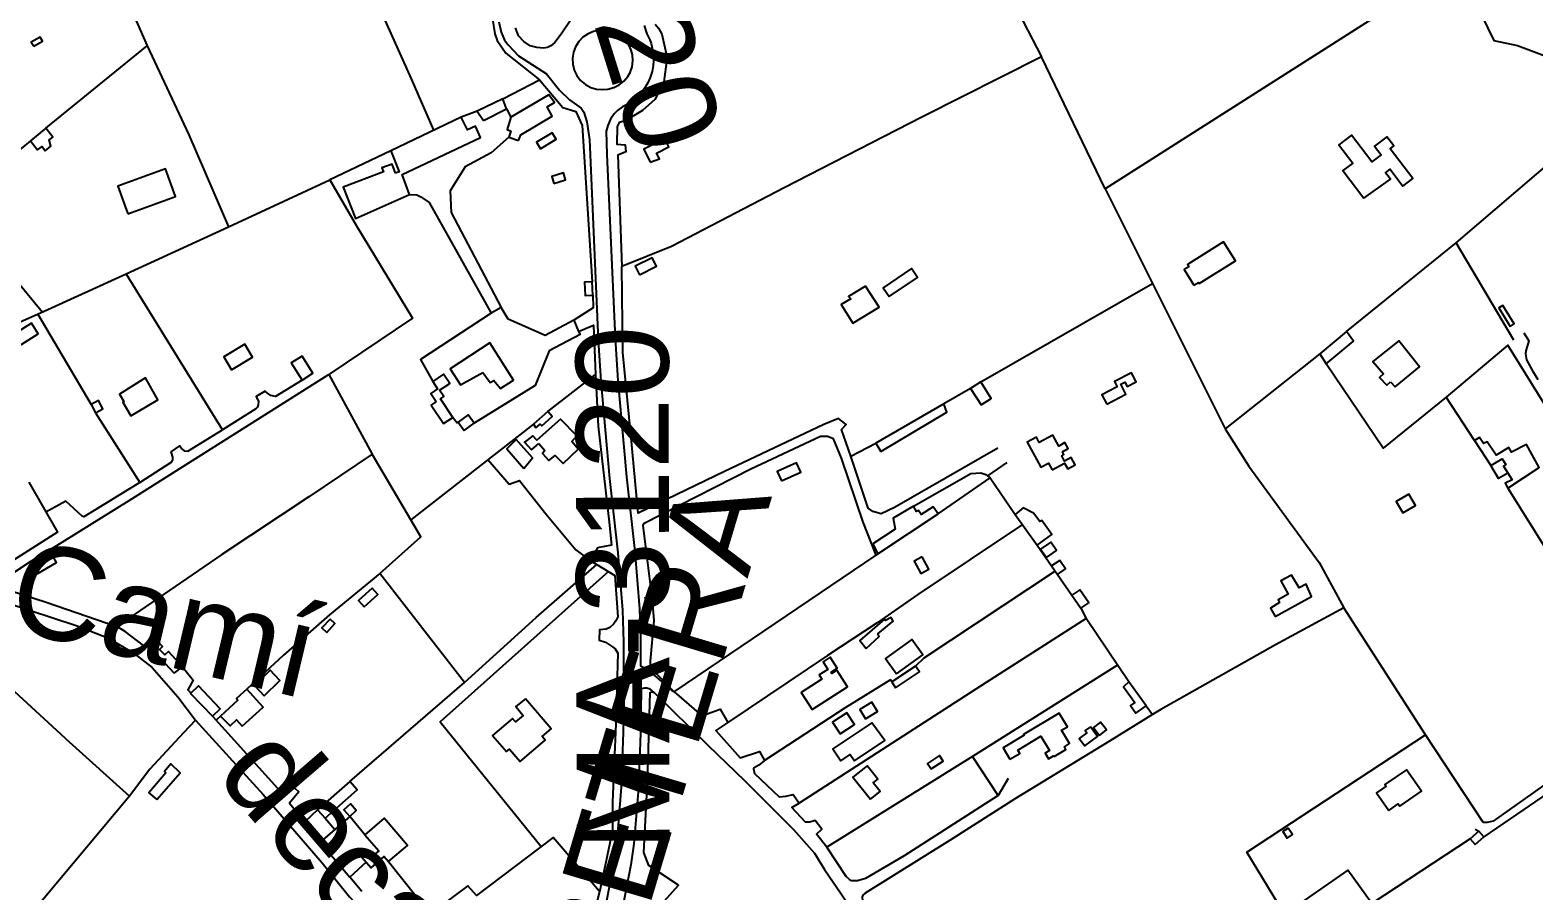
# Model space of a CAD drawing. Header units: millimetres. Extents: x 487814 to 495125, y 4392873 to 4398925.
# Drawn here: x 492169 to 492807, y 4395017 to 4395383 of the extents above; entities that cross this region are included whole.
import ezdxf

# ---------------------------------------------------------------- set-up
doc = ezdxf.new("R2010")
doc.units = ezdxf.units.MM
doc.layers.add('Cartografia_Base', color=8, linetype='Continuous')
doc.layers.add('Texto_Cartografia_Territorial', color=7, linetype='Continuous')
doc.styles.get("Standard").update_dxf_attribs({"font": 'arial.ttf'})

msp = doc.modelspace()

# ---------------------------------------------------------------- linework, layer by layer
at = {"layer": 'Cartografia_Base'}
for p, q in [((492175.95, 4395341.22, 111.37), (492218.97, 4395376.2, 110.98)), ((492625.48, 4395315.52, 109.33), (492598.48, 4395371.57, 109.94)), ((492369.84, 4395353.76, 111.72), (492385.38, 4395361.76, 111.72)), ((492358.95, 4395348.52, 111.72), (492352.18, 4395345.99, 111.72)), ((492371.45, 4395349.52, 111.32), (492373.26, 4395345.96, 111.27)), ((492322.4, 4395331.7, 111.27), (492296.42, 4395319.33, 111.15)), ((492727.93, 4395254.92, 109.55), (492774.45, 4395292.65, 109.15)), ((492798.88, 4395251.32, 108.54), (492774.45, 4395292.65, 109.15)), ((492250.95, 4395213.28, 109.79), (492210.1, 4395279.5, 110.35)), ((492572.66, 4395233.58, 109.75), (492645.6, 4395275.27, 108.95)), ((492645.6, 4395275.27, 108.95), (492676.35, 4395213.67, 108.74)), ((492172.52, 4395262.35, 110.91), (492195.18, 4395223.91, 110.72)), ((492716.5, 4395245.53, 108.74), (492676.35, 4395213.67, 108.74)), ((492296.1, 4395236.7, 107.94), (492314.46, 4395202.9, 107.94)), ((492388.96, 4395220.99, 110.4), (492409.19, 4395236.69, 110.97)), ((492568.31, 4395230.78, 109.75), (492557.05, 4395224.32, 109.75)), ((492782.15, 4395208.65, 108.95), (492770.16, 4395227.04, 108.95)), ((492382.83, 4395215.64, 109.64), (492330.9, 4395174.94, 108.32)), ((492583.69, 4395199.36, 108.54), (492575.5, 4395193.72, 108.95)), ((492554.55, 4395177.55, 108.54), (492576.73, 4395192.81, 108.54)), ((492575.5, 4395193.72, 108.95), (492576.73, 4395192.81, 108.54)), ((492576.73, 4395192.81, 108.54), (492587.33, 4395177.33, 108.54)), ((492796.32, 4395188.51, 108.14), (492838.64, 4395120.67, 106.92)), ((492529, 4395160.51, 111.06), (492528.26, 4395159.94, 108.81)), ((492596.58, 4395164.3, 108.54), (492602.75, 4395155.41, 108.54)), ((492605.25, 4395151.8, 108.54), (492611.34, 4395142.98, 108.54)), ((492615.2, 4395137.46, 107.33), (492617.35, 4395133.15, 107.13)), ((492761.34, 4395083.79, 106.18), (492726.79, 4395137.7, 106.79)), ((492635.49, 4395106.2, 106.92), (492617.35, 4395133.15, 107.13)), ((492630.75, 4395113.24, 106.7), (492569.2, 4395074.55, 107.5)), ((492239.52, 4395089.91, 109.54), (492243.71, 4395085.3, 109.51)), ((492250.05, 4395091.71, 108.13), (492248.18, 4395089.95, 108.13)), ((492642.82, 4395096, 107.33), (492645.56, 4395092.35, 106.28)), ((492824.48, 4395066.67, 105.91), (492786.16, 4395040.41, 105.91)), ((492291.27, 4395051.9, 108.32), (492285.8, 4395046.86, 108.89)), ((492294.43, 4395048.3, 109.23), (492298.57, 4395043.53, 109.08)), ((492298.57, 4395043.53, 109.08), (492292.39, 4395038.13, 108.7)), ((492782.52, 4395043.74, 106.59), (492783.97, 4395042.86, 106.59)), ((492292.39, 4395038.13, 108.7), (492304.98, 4395023.34, 108.6)), ((492311.95, 4395029.61, 108.32), (492304.98, 4395023.34, 108.6)), ((492321.43, 4395029.9, 106.39), (492338.98, 4395007.71, 106.47))]:
    msp.add_line(p, q, dxfattribs=at)
for points in [[(492766.68, 4395479.86, 109.75), (492751.08, 4395470.86, 109.75), (492750.44, 4395469.92, 109.75), (492749.95, 4395467.45, 109.75), (492750.49, 4395464.23, 109.75), (492763.43, 4395436.45, 109.35), (492777.45, 4395405.38, 108.95), (492790.39, 4395378.46, 108.95), (492800.42, 4395376.43, 108.74), (492820.41, 4395368.82, 108.34), (492847.44, 4395356.03, 108.14), (492833.76, 4395343.41, 109.35)], [(492340.64, 4395340.45, 111.34), (492331.1, 4395362.21, 111.72), (492300.94, 4395429.6, 111.87)], [(492198.05, 4395422.84, 111.87), (492207.68, 4395402.15, 110.92), (492218.97, 4395376.2, 110.98)], [(492605.91, 4395413.84, 110.35), (492581.46, 4395405.35, 110.35), (492582.89, 4395401.71, 110.55), (492598.48, 4395371.57, 109.94)], [(492774.62, 4395403.49, 109.65), (492773.71, 4395402.89, 109.55), (492770.24, 4395407.75, 109.35), (492625.48, 4395315.52, 109.96), (492645.6, 4395275.27, 108.95)], [(492169.44, 4395335.9, 111.33), (492165.41, 4395332.47, 111.31), (492148.31, 4395364.2, 112.1), (492136.55, 4395387.47, 111.74)], [(492365.56, 4395387.54, 111.72), (492366.53, 4395381.26, 111.53), (492367.53, 4395378.43, 111.53), (492371.19, 4395373.09, 111.53), (492385.38, 4395361.76, 111.72)], [(492368.17, 4395386.36, 111.34), (492369.19, 4395381.97, 111.49), (492370.66, 4395378.65, 111.54), (492372.11, 4395376.61, 111.41), (492376.53, 4395371.92, 111.39), (492388.43, 4395364.29, 111.24), (492393.86, 4395357.47, 111.31), (492398.21, 4395353.25, 111.2), (492403.11, 4395349.83, 111.2), (492404.3, 4395348.14, 111.18), (492405.55, 4395343.99, 111.11), (492406.64, 4395336.45, 111.11), (492410.39, 4395251.22, 109.98), (492411.43, 4395233.85, 109.6), (492415.16, 4395192.59, 108.84), (492418.7, 4395161.03, 107.71), (492420.67, 4395136.71, 107.15), (492421.11, 4395123.11, 106.96), (492421.11, 4395109.25, 106.77), (492421.34, 4395102.31, 106.77), (492421, 4395084.73, 106.2), (492420.16, 4395061.45, 105.83), (492418.32, 4395038.28, 105.83), (492417.09, 4395029.82, 105.83), (492413.35, 4395010.42, 105.83)], [(492398.49, 4395386.78, 111.69), (492394.7, 4395381.23, 111.72), (492391.95, 4395377.71, 111.62), (492390.3, 4395376.23, 111.52), (492388.82, 4395375.58, 110.66), (492387.09, 4395375.24, 111.54), (492384.29, 4395375.54, 110.66), (492381.52, 4395376.18, 111.57), (492378.73, 4395378.14, 110.66), (492376.55, 4395380.46, 111.51), (492375.28, 4395383.87, 110.66)], [(492429.9, 4395384.92, 111.49), (492430.97, 4395381.39, 111.67), (492432.25, 4395378.74, 111.64), (492432.8, 4395377.23, 111.62), (492433.58, 4395373.96, 111.59), (492433.84, 4395371.37, 111.56), (492433.84, 4395369.65, 111.54), (492433.7, 4395367.86, 111.52), (492433.25, 4395365.37, 111.49), (492432.47, 4395362.81, 111.47), (492431.45, 4395360.5, 111.44), (492430.18, 4395358.33, 111.41), (492428.68, 4395356.34, 111.38), (492426.94, 4395354.51, 111.36), (492424.94, 4395352.84, 111.33), (492422.86, 4395351.48, 111.3), (492420.66, 4395350.35, 111.27), (492418.54, 4395348.8, 111.24), (492417.11, 4395347.34, 111.21), (492415.54, 4395345.11, 111.18), (492414.37, 4395342.48, 111.14), (492413.78, 4395339.96, 111.11), (492414.08, 4395330.04, 110.73), (492417.61, 4395251.98, 109.98), (492418.68, 4395234.12, 109.6), (492422.38, 4395193.28, 108.84), (492425.93, 4395161.62, 107.71), (492427.91, 4395137.25, 107.15), (492428.32, 4395124.58, 106.96), (492428.35, 4395113.05, 106.9), (492431.09, 4395111.59, 106.9), (492441.47, 4395102.65, 106.9), (492442.43, 4395102.19, 106.9)], [(492434.56, 4395385.36, 111.46), (492435.9, 4395383.75, 111.46), (492437.34, 4395381.14, 111.27), (492439.17, 4395372.92, 111.08), (492439.32, 4395369.39, 111.08), (492438.18, 4395361, 111.08), (492434.32, 4395353.42, 111.27), (492429.13, 4395348.84, 111.27), (492421.8, 4395344.35, 111.27), (492419.26, 4395343.69, 111.27), (492418.38, 4395341.92, 111.27), (492418.21, 4395334.44, 110.89), (492421.86, 4395334.25, 110.89), (492422.11, 4395331.27, 110.89), (492418.68, 4395329.84, 110.89), (492420.39, 4395282.49, 110.52)], [(492170.83, 4395376.02, 112.7), (492174.53, 4395378.25, 112.7), (492173.51, 4395379.95, 112.7), (492169.81, 4395377.72, 112.7), (492170.83, 4395376.02, 112.7)], [(492410.26, 4395382.7, 111.55), (492408.39, 4395382.29, 111.54), (492406.08, 4395381.34, 111.53), (492403.9, 4395379.86, 111.52), (492402.17, 4395378.09, 111.51), (492400.74, 4395375.85, 111.49), (492399.85, 4395373.51, 111.48), (492399.43, 4395370.95, 111.47), (492399.55, 4395368.41, 111.46), (492400.2, 4395365.86, 111.45), (492401.32, 4395363.57, 111.43), (492402.89, 4395361.54, 111.42), (492404.93, 4395359.81, 111.41), (492407.22, 4395358.59, 111.48), (492409.7, 4395357.87, 111.49), (492412.31, 4395357.64, 111.5), (492414.44, 4395357.85, 111.5), (492416.94, 4395358.55, 111.51), (492419.2, 4395359.7, 111.51), (492421.25, 4395361.3, 111.52), (492422.9, 4395363.22, 111.53), (492423.92, 4395364.93, 111.53), (492424.74, 4395367.35, 111.53), (492425.06, 4395369.95, 111.54), (492424.86, 4395372.45, 111.54), (492424.36, 4395374.35, 111.54), (492423.32, 4395376.61, 111.54), (492421.7, 4395378.78, 111.55), (492419.85, 4395380.42, 111.55), (492417.69, 4395381.69, 111.55), (492415.18, 4395382.53, 111.56), (492413.46, 4395382.79, 111.56), (492410.26, 4395382.7, 111.55)], [(492218.97, 4395376.2, 110.98), (492236.65, 4395338.45, 109.92), (492253.52, 4395299.4, 109.32)], [(492598.48, 4395371.57, 109.94), (492547.74, 4395345.99, 109), (492489.2, 4395315.88, 109.57), (492441.46, 4395291.09, 109.95), (492420.39, 4395282.49, 110.52)], [(492385.38, 4395361.76, 111.72), (492395.31, 4395350.01, 111.34), (492400.92, 4395348.29, 111.34), (492403.59, 4395342.41, 111.34), (492407.73, 4395276.08, 112.48)], [(492361.74, 4395344.53, 113.35), (492371.45, 4395349.52, 113.35), (492369.84, 4395353.76, 113.35), (492358.95, 4395348.52, 113.35), (492361.74, 4395344.53, 113.35)], [(492376.55, 4395335.99, 111.11), (492377.48, 4395338.4, 111.14), (492390.78, 4395346.42, 111.18), (492388.67, 4395350.34, 111.24), (492391.76, 4395352.15, 111.25), (492389.42, 4395355.36, 111.31), (492373.26, 4395345.96, 111.27), (492371.71, 4395340.67, 111.21), (492373.33, 4395340.05, 111.19), (492372.4, 4395337.41, 111.16), (492376.55, 4395335.99, 111.11)], [(492324.33, 4395322.23, 110.64), (492322.9, 4395326, 110.68), (492318.55, 4395324.4, 110.6), (492319.18, 4395322.79, 110.58), (492302.12, 4395316.18, 110.21), (492307.32, 4395302.97, 110.1), (492330.31, 4395313.08, 110.56), (492327.2, 4395321.58, 110.66), (492360.45, 4395337.25, 111.22), (492358.22, 4395342.15, 111.3), (492354.93, 4395340.64, 111.3), (492352.18, 4395345.99, 111.38), (492322.4, 4395331.7, 110.77), (492325.92, 4395322.72, 110.66), (492324.33, 4395322.23, 110.64)], [(492107.11, 4395344.21, 111.93), (492138.09, 4395307.46, 111.25), (492174.49, 4395263.23, 110.08)], [(492175.71, 4395331.63, 114.11), (492178.06, 4395333.59, 114.11), (492177.31, 4395336.33, 114.11), (492178.93, 4395337.46, 114.11), (492175.95, 4395341.22, 114.11), (492169.44, 4395335.9, 114.11), (492172.43, 4395332.08, 114.11), (492174.4, 4395333.49, 114.11), (492175.71, 4395331.63, 114.11)], [(492385.92, 4395332.53, 113.35), (492392.51, 4395336.56, 113.35), (492390.82, 4395339.32, 113.35), (492384.23, 4395335.29, 113.35), (492385.92, 4395332.53, 113.35)], [(492774.45, 4395292.65, 109.15), (492833.76, 4395343.41, 109.35), (492842.66, 4395331.69, 109.15), (492845.27, 4395326.74, 108.59)], [(492372.4, 4395337.41, 111.16), (492364.89, 4395330.86, 111.11), (492353.94, 4395324.89, 111.04), (492347.47, 4395314.69, 110.79), (492347.97, 4395305.48, 110.64), (492369.22, 4395265.12, 110.25)], [(492432.45, 4395326.78, 110.11), (492436.3, 4395328.27, 110.01), (492435.09, 4395330.7, 110.11), (492440.32, 4395333.3, 109.98), (492438.58, 4395336.8, 110), (492429.67, 4395332.38, 110.34), (492432.45, 4395326.78, 110.11)], [(492735.26, 4395311.6, 108.08), (492746.54, 4395319.63, 108.17), (492744.44, 4395322.38, 108.2), (492746.34, 4395323.83, 108.22), (492751.78, 4395316.7, 108.13), (492756.08, 4395319.98, 108.16), (492746.36, 4395332.57, 108.32), (492747.99, 4395333.81, 108.33), (492745.05, 4395337.66, 108.38), (492739.78, 4395333.64, 108.34), (492742.56, 4395329.99, 108.29), (492738.66, 4395327.02, 108.26), (492730.06, 4395338.3, 108.41), (492724.6, 4395334.14, 108.36), (492730.5, 4395326.41, 108.26), (492726.37, 4395323.26, 108.23), (492735.26, 4395311.6, 108.08)], [(492210.75, 4395304.93, 109.05), (492230.93, 4395312.2, 108.43), (492226.68, 4395323.99, 108.58), (492206.5, 4395316.72, 109.32), (492210.75, 4395304.93, 109.05)], [(492391.59, 4395317.85, 112.98), (492396.49, 4395319.28, 112.98), (492395.62, 4395322.25, 112.98), (492390.72, 4395320.82, 112.98), (492391.59, 4395317.85, 112.98)], [(492296.42, 4395319.33, 111.15), (492307.8, 4395299.82, 110.2), (492331.56, 4395260.66, 110.29), (492295.65, 4395236.4, 108.57), (492211.17, 4395183.06, 108.78), (492177.45, 4395162.06, 111.01)], [(492210.1, 4395279.5, 110.35), (492253.52, 4395299.4, 109.32), (492296.42, 4395319.33, 111.15)], [(492330.31, 4395313.08, 110.4), (492333.34, 4395312.99, 110.4), (492335.13, 4395312.17, 110.4), (492338.58, 4395309.67, 110.4), (492364.99, 4395262.69, 110.4)], [(492663.16, 4395274.58, 107.8), (492665.06, 4395275.77, 107.81), (492665.35, 4395275.3, 107.81), (492680.79, 4395284.99, 107.9), (492675.75, 4395293.02, 108), (492660.39, 4395283.38, 107.93), (492660.94, 4395282.45, 107.91), (492658.99, 4395281.22, 107.9), (492663.16, 4395274.58, 107.8)], [(492517.49, 4395202.09, 108.73), (492513.6, 4395213.35, 108.93), (492515.54, 4395215.48, 108.93), (492512.34, 4395218.03, 109.19), (492506.13, 4395215.51, 109.19), (492463.88, 4395195.59, 109.19), (492427.37, 4395177.88, 108.81), (492424.27, 4395211.31, 110.14), (492420.83, 4395246.11, 110.33), (492420.39, 4395282.49, 110.52)], [(492427.84, 4395279, 114.11), (492435.1, 4395282.63, 114.11), (492433.28, 4395286.27, 114.11), (492426.02, 4395282.64, 114.11), (492427.84, 4395279, 114.11)], [(492533.76, 4395269.79, 110.7), (492545.87, 4395277.91, 110.7), (492543.34, 4395281.68, 110.7), (492531.23, 4395273.56, 110.7), (492533.76, 4395269.79, 110.7)], [(492137.74, 4395246.98, 110.61), (492173.72, 4395262.88, 110.22), (492210.1, 4395279.5, 110.35)], [(492407.73, 4395276.08, 112.79), (492404.51, 4395275.91, 112.79), (492404.82, 4395270.2, 112.79), (492408.04, 4395270.37, 112.79), (492407.73, 4395276.08, 112.79)], [(492408.04, 4395270.37, 111.91), (492408.18, 4395265.02, 111.53), (492399.95, 4395259.82, 111.53), (492402, 4395255, 111.53), (492408.36, 4395257.63, 111.15), (492409.19, 4395236.69, 110.97)], [(492523.84, 4395274.16, 108.57), (492516.62, 4395269.88, 108.63), (492517.49, 4395268.78, 108.62), (492513.44, 4395266.39, 108.65), (492518.37, 4395258.51, 108.55), (492529.52, 4395265.29, 108.46), (492523.84, 4395274.16, 108.57)], [(492364.99, 4395262.69, 110.4), (492334.96, 4395243.14, 109.46), (492340.12, 4395233.75, 108.89)], [(492399.95, 4395259.82, 110.59), (492387.78, 4395253.29, 110.21), (492372.18, 4395260.21, 110.4), (492369.22, 4395265.12, 110.4), (492364.99, 4395262.69, 110.4)], [(492797.32, 4395257.12, 109.49), (492799.09, 4395258.21, 109.49), (492794.25, 4395266.05, 109.49), (492792.48, 4395264.96, 109.49), (492797.32, 4395257.12, 109.49)], [(492155.99, 4395243.49, 110), (492172.69, 4395253.96, 110), (492169.88, 4395258.44, 110), (492153.18, 4395247.97, 110), (492155.99, 4395243.49, 110)], [(492254.75, 4395238.65, 107.68), (492263.69, 4395244, 107.89), (492260.39, 4395249.52, 107.89), (492251.45, 4395244.17, 107.78), (492254.75, 4395238.65, 107.68)], [(492361.43, 4395237.58, 110.02), (492364.51, 4395233.25, 109.98), (492366.11, 4395234.1, 110), (492368.85, 4395230.78, 109.86), (492374.41, 4395234.36, 110), (492364.36, 4395250.08, 110.13), (492347.59, 4395239.1, 110.03), (492351.95, 4395232.31, 109.98), (492361.43, 4395237.58, 110.02)], [(492402, 4395255, 110.4), (492402.63, 4395253.64, 110.4), (492389.61, 4395246.76, 110.4), (492383.64, 4395231.98, 110.02), (492357.72, 4395215.98, 109.08)], [(492719.25, 4395241.28, 107.24), (492730.92, 4395250.83, 107.35), (492727.93, 4395254.92, 107.41), (492716.5, 4395245.53, 107.3), (492719.25, 4395241.28, 107.24)], [(492746.6, 4395233.63, 107.03), (492748.6, 4395231.46, 106.98), (492758.92, 4395240.02, 107.05), (492750.05, 4395251.04, 107.3), (492738.99, 4395242.21, 107.21), (492743.58, 4395237.04, 107.11), (492741.83, 4395235.4, 107.09), (492745, 4395232.15, 107.02), (492746.6, 4395233.63, 107.03)], [(492803.11, 4395254.44, 108.54), (492805.29, 4395251.06, 108.54), (492804.02, 4395246.79, 108.54), (492803.88, 4395245.53, 108.54), (492804.29, 4395242.95, 108.54), (492806.81, 4395238.25, 108.34), (492809.02, 4395234.59, 108.23)], [(492284.69, 4395234.3, 110.71), (492289.31, 4395237.21, 110.71), (492284.69, 4395244.53, 110.71), (492280.07, 4395241.62, 110.71), (492284.69, 4395234.3, 110.71)], [(492816.53, 4395215.59, 107.53), (492811.56, 4395224.53, 107.53), (492796.27, 4395249.11, 108.59), (492770.16, 4395227.04, 108.95)], [(492341.64, 4395225.2, 113.05), (492339.43, 4395223.73, 113.05), (492344.65, 4395215.9, 113.05), (492348.64, 4395218.47, 113.05), (492343.37, 4395226.38, 113.05), (492344.83, 4395227.35, 113.05), (492343.05, 4395230.01, 113.05), (492347.34, 4395232.87, 113.05), (492344.71, 4395236.81, 113.05), (492340.12, 4395233.75, 113.05), (492342.23, 4395230.59, 113.05), (492339.34, 4395228.66, 113.05), (492341.64, 4395225.2, 113.05)], [(492409.19, 4395236.69, 110.97), (492410.31, 4395214.77, 110.97), (492415.05, 4395173.99, 110.4), (492415.97, 4395164.32, 110.02), (492409.99, 4395163.12, 109.27), (492407.07, 4395157.55, 109.27), (492409.77, 4395156.11, 108.76)], [(492626.15, 4395224.17, 107.4), (492634.19, 4395228.38, 107.39), (492632.11, 4395232.6, 107.45), (492633.86, 4395233.52, 107.45), (492634.85, 4395231.63, 107.42), (492638.59, 4395233.59, 107.42), (492636.6, 4395237.39, 107.47), (492629.5, 4395233.67, 107.48), (492630.63, 4395231.51, 107.45), (492624.1, 4395228.09, 107.46), (492626.15, 4395224.17, 107.4)], [(492770.16, 4395227.04, 108.95), (492743.4, 4395205.45, 108.54), (492719.25, 4395241.28, 108.74)], [(492212.1, 4395219.18, 108.85), (492223.5, 4395225.88, 108.54), (492218.26, 4395235.32, 108.71), (492207.24, 4395228.35, 109), (492209.04, 4395225.28, 108.94), (492208.57, 4395225, 108.96), (492212.1, 4395219.18, 108.85)], [(492284.69, 4395234.3, 109.1), (492273.37, 4395227.43, 108.95), (492271.48, 4395227.78, 108.86), (492269.99, 4395228.76, 108.86), (492269.05, 4395229.68, 108.88), (492265.28, 4395227.43, 108.94), (492266.15, 4395225.25, 109), (492266.08, 4395223.88, 108.98), (492265.72, 4395222.88, 108.99), (492265.03, 4395222.09, 108.99), (492250.95, 4395213.28, 109.79)], [(492572.81, 4395223.78, 110.3), (492577.16, 4395226.58, 110.3), (492572.66, 4395233.58, 110.3), (492568.31, 4395230.78, 110.3), (492572.81, 4395223.78, 110.3)], [(492197.09, 4395220.44, 110.62), (492200.22, 4395222.16, 110.62), (492198.31, 4395225.63, 110.62), (492195.18, 4395223.91, 110.62), (492197.09, 4395220.44, 110.62)], [(492530.29, 4395204.01, 108.12), (492558.35, 4395220.68, 107.89), (492557.05, 4395224.32, 107.92), (492528.23, 4395207.61, 108.17), (492530.29, 4395204.01, 108.12)], [(492197.09, 4395220.44, 110.34), (492215.9, 4395190.88, 109.58), (492192.14, 4395176.29, 109.96), (492191.43, 4395176.51, 109.96), (492184.43, 4395182.96, 110.34), (492175.98, 4395178.28, 110.91)], [(492350.89, 4395216.52, 108.89), (492350.36, 4395216.21, 108.89), (492348.64, 4395218.47, 108.89)], [(492353.42, 4395212.94, 112.49), (492357.72, 4395215.98, 112.49), (492355.19, 4395219.56, 112.49), (492350.89, 4395216.52, 112.49), (492353.42, 4395212.94, 112.49)], [(492385.18, 4395207.42, 109.07), (492387.67, 4395204.49, 108.98), (492386.69, 4395203.23, 108.91), (492389.43, 4395200.24, 108.82), (492392.09, 4395202.38, 108.95), (492395.47, 4395198.86, 108.84), (492401.8, 4395204.97, 109.19), (492399.11, 4395208.27, 109.28), (492401.25, 4395210.62, 109.34), (492394.35, 4395217.8, 109.54), (492384.35, 4395208.78, 109.12), (492382.67, 4395210.62, 109.17), (492379.09, 4395207.96, 109.01), (492382.06, 4395204.72, 108.91), (492385.18, 4395207.42, 109.07)], [(492383.89, 4395214.09, 111.66), (492385.69, 4395215.66, 111.66), (492386.37, 4395214.89, 111.66), (492390.86, 4395218.81, 111.66), (492388.96, 4395220.99, 111.66), (492382.83, 4395215.64, 111.66), (492383.89, 4395214.09, 111.66)], [(492215.9, 4395190.88, 109.58), (492229.39, 4395199.62, 108.97), (492229.85, 4395200.49, 108.97), (492229.9, 4395201.57, 108.96), (492229.19, 4395203.85, 108.99), (492232.82, 4395206.4, 109), (492233.7, 4395205.19, 109), (492234.66, 4395204.34, 109), (492236.29, 4395204.11, 109), (492250.95, 4395213.28, 109.79)], [(492676.35, 4395213.67, 108.74), (492686.48, 4395197.78, 108.14), (492716.3, 4395156.9, 106.52), (492726.79, 4395137.7, 106.79)], [(492378.78, 4395196.84, 111.73), (492382.44, 4395201.27, 111.73), (492375.6, 4395209.13, 111.73), (492371.64, 4395205.19, 111.73), (492378.78, 4395196.84, 111.73)], [(492442.63, 4395101.99, 108.1), (492528.26, 4395159.94, 108.81), (492522.85, 4395174.03, 108.88), (492513.57, 4395201.22, 108.74), (492510.25, 4395209.36, 109.17), (492507.69, 4395210.45, 109.17), (492504.7, 4395210.39, 109.43), (492475.11, 4395196.49, 109.5), (492429.54, 4395173.29, 109.42), (492429.24, 4395172.61, 109.42), (492433.32, 4395140.96, 108.91), (492434.03, 4395132.28, 108.52), (492432.45, 4395115, 108.2), (492432.39, 4395112.87, 108.15), (492432.98, 4395111.8, 108.16), (492442.63, 4395101.99, 108.1)], [(492579.89, 4395205.47, 108.54), (492536.11, 4395180.28, 108.95), (492530.48, 4395177.59, 108.95), (492526.93, 4395178.6, 108.95), (492524.94, 4395179.94, 108.95), (492517.49, 4395202.09, 109.75), (492528.23, 4395207.61, 109.75)], [(492602.97, 4395196.2, 107.23), (492608.27, 4395199.09, 107.24), (492609.61, 4395196.63, 107.2), (492612.7, 4395198.32, 107.21), (492611.02, 4395201.4, 107.26), (492608.28, 4395199.9, 107.25), (492607.04, 4395202.17, 107.29), (492607.98, 4395202.69, 107.3), (492607.31, 4395203.92, 107.32), (492609.77, 4395205.27, 107.32), (492608.39, 4395207.79, 107.35), (492605.75, 4395206.35, 107.35), (492603.25, 4395210.93, 107.42), (492597.53, 4395207.81, 107.42), (492596.28, 4395210.09, 107.45), (492592.37, 4395207.96, 107.45), (492598.14, 4395197.39, 107.28), (492601.43, 4395199.02, 107.28), (492602.97, 4395196.2, 107.23)], [(492796.32, 4395188.51, 105.92), (492809.69, 4395197.27, 105.96), (492804.21, 4395207, 106.17), (492797.94, 4395203.72, 106.15), (492796.82, 4395205.7, 106.2), (492791.33, 4395202.5, 106.18), (492787.52, 4395208.07, 106.3), (492785.95, 4395207.4, 106.3), (492784.38, 4395209.92, 106.36), (492782.15, 4395208.65, 106.35), (492789.13, 4395198.07, 106.12), (492793.96, 4395200.87, 106.14), (492795.52, 4395198.47, 106.08), (492794.49, 4395197.81, 106.08), (492798.12, 4395192.03, 105.96), (492795.16, 4395190.57, 105.96), (492796.32, 4395188.51, 105.92)], [(492330.9, 4395174.94, 108.32), (492314.46, 4395202.9, 107.76), (492287.61, 4395184.81, 108.32), (492250.66, 4395160.26, 108.51), (492206.07, 4395129.69, 111.06)], [(492363.55, 4395200.6, 108.47), (492372.54, 4395190.14, 108.14), (492376.96, 4395191.74, 108.27), (492388.07, 4395177.55, 107.81), (492400.8, 4395162.28, 107.46), (492407.07, 4395157.55, 107.42)], [(492488.14, 4395191.54, 111.65), (492496.3, 4395195.23, 111.65), (492494.52, 4395199.16, 111.65), (492486.36, 4395195.47, 111.65), (492488.14, 4395191.54, 111.65)], [(492544.16, 4395180.74, 109.15), (492568.52, 4395194.64, 108.95), (492572.66, 4395194.91, 108.95), (492574.83, 4395194.23, 108.95), (492575.5, 4395193.72, 108.95)], [(492796.4, 4395194.76, 109.35), (492792.42, 4395192.57, 109.96), (492789.13, 4395198.07, 110.56)], [(492168.69, 4395191, 110.29), (492180.88, 4395169.74, 110.38), (492151.18, 4395150.9, 111.49), (492149.79, 4395150.62, 111.5), (492148.74, 4395150.98, 111.51), (492132.64, 4395159.67, 111.73), (492137.11, 4395161.93, 111.62), (492133.3, 4395169.79, 111.93), (492123.96, 4395165.37, 111.94), (492118.78, 4395168.25, 112.03), (492160.14, 4395190.34, 110.79)], [(492751.77, 4395177.98, 109.86), (492757.12, 4395181.16, 109.86), (492754.3, 4395185.9, 109.86), (492748.95, 4395182.72, 109.86), (492751.77, 4395177.98, 109.86)], [(492526.95, 4395164.78, 107.8), (492529, 4395160.51, 107.74), (492554.55, 4395177.55, 107.59), (492552.44, 4395180.57, 107.64), (492547.36, 4395177.24, 107.67), (492546.29, 4395179.03, 107.7), (492545.35, 4395178.56, 107.71), (492544.16, 4395180.74, 107.74), (492535.48, 4395175.69, 107.8), (492536.42, 4395171.07, 107.75), (492526.95, 4395164.78, 107.8)], [(492596.58, 4395164.3, 106.82), (492602.78, 4395168.78, 106.84), (492598.55, 4395174.76, 106.95), (492597.82, 4395174.27, 106.94), (492595.08, 4395177.82, 107.01), (492590.63, 4395180.09, 107.1), (492587.33, 4395177.33, 107.12), (492596.58, 4395164.3, 106.82)], [(492093.9, 4395177.14, 112.53), (492113.16, 4395165.31, 112.31), (492145.03, 4395146.14, 111.89), (492154.59, 4395141.59, 112.01), (492159.49, 4395139.77, 111.99), (492188.9, 4395130.11, 110.98), (492202.31, 4395124.88, 110.92), (492212.99, 4395118.54, 110.93), (492221.14, 4395112.28, 110.33), (492232.02, 4395099.84, 110.01), (492239.52, 4395089.91, 110.02), (492234.32, 4395084.52, 109.53), (492220.1, 4395069.16, 109.43), (492211.48, 4395057.7, 109.45)], [(492317.69, 4395152.27, 107.38), (492335.1, 4395167.79, 107.38), (492330.9, 4395174.94, 108.32)], [(492590.42, 4395172.97, 107.73), (492546, 4395143.28, 107.68), (492528.7, 4395131.25, 108.62), (492507.66, 4395117.43, 108.62), (492465.33, 4395089.02, 108.06)], [(492172.34, 4395152.06, 110), (492180.51, 4395156.95, 110), (492177.45, 4395162.06, 110), (492169.28, 4395157.17, 110), (492172.34, 4395152.06, 110)], [(492600.6, 4395158.98, 109.49), (492604.89, 4395162.02, 109.49), (492602.38, 4395165.56, 109.49), (492598.09, 4395162.52, 109.49), (492600.6, 4395158.98, 109.49)], [(492169.28, 4395157.17, 111.72), (492158.39, 4395150.02, 111.72), (492161.23, 4395144.8, 111.53), (492176.12, 4395140.04, 111.53), (492206.07, 4395129.69, 111.06)], [(492304.97, 4395063.93, 108.51), (492353.59, 4395105.98, 107.57), (492384, 4395133.49, 108.13), (492409.77, 4395156.11, 108.76)], [(492409.77, 4395156.11, 108.76), (492417.38, 4395151.43, 108.7), (492418.75, 4395133.86, 108.32), (492417.88, 4395132.09, 108.32), (492416.79, 4395130.75, 108.32), (492415.22, 4395129.25, 108.32), (492413.8, 4395128.54, 108.32), (492410.92, 4395128.34, 108.32), (492410.7, 4395123.96, 108.32), (492413.47, 4395123.04, 108.32), (492416.49, 4395121.12, 108.32), (492417.58, 4395120.23, 108.32), (492418.63, 4395118.34, 107.76), (492417.78, 4395088.34, 106.81), (492416.49, 4395055.27, 106.62), (492416.45, 4395043.18, 106.62), (492411.2, 4395018.16, 106.24), (492407.77, 4395005.06, 106.06)], [(492547.76, 4395159.37, 109.78), (492544.41, 4395157.53, 109.78), (492547.3, 4395152.27, 109.78), (492550.65, 4395154.11, 109.78), (492547.76, 4395159.37, 109.78)], [(492605.25, 4395151.8, 109.49), (492608.7, 4395154.19, 109.49), (492606.2, 4395157.8, 109.49), (492602.75, 4395155.41, 109.49), (492605.25, 4395151.8, 109.49)], [(492353.59, 4395105.98, 105.68), (492317.69, 4395152.27, 107.38), (492296.39, 4395134.71, 106.81), (492276.81, 4395117.59, 107), (492261.29, 4395103.08, 107.57)], [(492414.72, 4395153.08, 107.44), (492343.35, 4395089.25, 107.08), (492386.15, 4395036.33, 106.09)], [(492604.26, 4395153.23, 107.94), (492548.5, 4395116.29, 108.14), (492545, 4395112.91, 108.81)], [(492697.67, 4395133.97, 105.75), (492713.03, 4395142.53, 105.79), (492710.7, 4395147.67, 105.88), (492707.77, 4395146.07, 105.88), (492704.58, 4395151.52, 105.98), (492700.05, 4395149.16, 105.97), (492703.11, 4395143.46, 105.86), (492698.86, 4395141.11, 105.86), (492699.41, 4395139.86, 105.83), (492695.64, 4395137.57, 105.82), (492697.67, 4395133.97, 105.75)], [(492311.06, 4395138.13, 108.26), (492316.82, 4395143.38, 108.26), (492314.4, 4395146.03, 108.26), (492308.64, 4395140.78, 108.26), (492311.06, 4395138.13, 108.26)], [(492615.2, 4395137.46, 108.48), (492618.59, 4395139.83, 108.48), (492614.73, 4395145.35, 108.48), (492611.34, 4395142.98, 108.48), (492615.2, 4395137.46, 108.48)], [(492726.79, 4395137.7, 106.79), (492697.71, 4395121.96, 106.59), (492649.11, 4395094.56, 106.18), (492645.56, 4395092.35, 106.28)], [(492218.86, 4395122.36, 110.02), (492217.43, 4395121.59, 110.02), (492209.69, 4395127.63, 110.02), (492206.07, 4395129.69, 111.06)], [(492295.14, 4395127.21, 108.64), (492298.65, 4395131.02, 108.64), (492296.61, 4395132.9, 108.64), (492293.1, 4395129.09, 108.64), (492295.14, 4395127.21, 108.64)], [(492617.35, 4395133.15, 107.13), (492574.99, 4395106.02, 107.73), (492495.6, 4395054.66, 108.81)], [(492524.11, 4395120.41, 109.34), (492529.61, 4395125.46, 109.34), (492529.05, 4395126.66, 109.34), (492535.49, 4395131.93, 109.34), (492534.61, 4395133.57, 109.34), (492532.3, 4395132.31, 109.34), (492531.88, 4395132.86, 109.34), (492521.35, 4395123.79, 109.34), (492524.11, 4395120.41, 109.34)], [(492230.49, 4395109.92, 111.56), (492233.99, 4395112.64, 111.56), (492227.98, 4395119.07, 111.56), (492226.45, 4395117.64, 111.56), (492224.23, 4395120.01, 111.56), (492225.52, 4395121.21, 111.56), (492221.84, 4395125.14, 111.56), (492218.86, 4395122.36, 111.56), (492230.49, 4395109.92, 111.56)], [(492536.94, 4395109.67, 107.13), (492548.12, 4395117.67, 107.04), (492543.48, 4395124.16, 107.2), (492532.3, 4395116.16, 107.28), (492536.94, 4395109.67, 107.13)], [(492146.46, 4395116.92, 110.68), (492185.81, 4395080.74, 111.24), (492211.48, 4395057.7, 111.29), (492169.48, 4395007.4, 111.31), (492149.29, 4394983.59, 111.31), (492135.2, 4394997.35, 109.49), (492120.54, 4395010.53, 109.7), (492115.18, 4395017.56, 110.02), (492100.39, 4395034.41, 110.17)], [(492501.11, 4395094.44, 107.46), (492516.08, 4395104.16, 107.38), (492511.61, 4395111.17, 107.49), (492509.56, 4395109.84, 107.5), (492509.23, 4395110.35, 107.51), (492511.79, 4395112.01, 107.5), (492508.79, 4395116.64, 107.57), (492505.75, 4395114.66, 107.59), (492507.78, 4395111.54, 107.54), (492504.16, 4395109.19, 107.56), (492505.3, 4395107.43, 107.53), (492496.42, 4395101.66, 107.53), (492501.11, 4395094.44, 107.46)], [(492233.99, 4395112.64, 110.4), (492238.45, 4395106.9, 110.4), (492236.16, 4395102.89, 110.78), (492237.58, 4395101.47, 110.97)], [(492268.65, 4395100.34, 108.75), (492275.32, 4395106.86, 108.55), (492271.11, 4395111.16, 108.6), (492264.44, 4395104.64, 108.8), (492268.65, 4395100.34, 108.75)], [(492536.55, 4395103.72, 108.81), (492546.64, 4395110.46, 108.81), (492545, 4395112.91, 108.81), (492534.91, 4395106.17, 108.81), (492536.55, 4395103.72, 108.81)], [(492246.66, 4395091.64, 109.31), (492250.01, 4395094.84, 109.21), (492240.77, 4395104.52, 109.32), (492237.42, 4395101.32, 109.43), (492246.66, 4395091.64, 109.31)], [(492259.25, 4395087.43, 109.05), (492268.16, 4395095.46, 108.79), (492261.29, 4395103.08, 108.89), (492256.89, 4395099.11, 109.02), (492257.5, 4395098.43, 109.01), (492250.05, 4395091.71, 109.24), (492254.13, 4395087.62, 109.17), (492256.86, 4395090.08, 109.09), (492259.25, 4395087.43, 109.05)], [(492434.17, 4395101.69, 106.7), (492432.45, 4395103.07, 106.7), (492431.04, 4395103.54, 106.7), (492429.97, 4395103.56, 106.7), (492428.55, 4395103.31, 106.77), (492428.25, 4395084.47, 106.2), (492427.41, 4395061.21, 105.83), (492425.52, 4395037.45, 105.83), (492424.22, 4395028.5, 105.83), (492420.45, 4395008.94, 105.83)], [(492534.91, 4395106.17, 108.25), (492534.35, 4395107.09, 108.25), (492515.15, 4395095.13, 108.06), (492480.96, 4395072.78, 108.62)], [(492635.49, 4395106.2, 107.68), (492633.21, 4395104.12, 107.68), (492638.02, 4395097.43, 107.68), (492636.24, 4395096.15, 107.68), (492638.55, 4395092.93, 107.68), (492642.82, 4395096, 107.68), (492635.49, 4395106.2, 107.68)], [(492379.57, 4395099.07, 106.39), (492375.34, 4395095.76, 106.34), (492378.55, 4395091.98, 106.35), (492375.28, 4395089.2, 106.34), (492374, 4395090.71, 106.36), (492365.54, 4395083.52, 106.61), (492371.42, 4395076.6, 106.51), (492372.7, 4395077.69, 106.48), (492377.17, 4395072.43, 106.41), (492387.83, 4395081.48, 106.38), (492386.56, 4395082.98, 106.37), (492390.44, 4395086.27, 106.42), (492379.57, 4395099.07, 106.39)], [(492438.42, 4395013.24, 104.84), (492444.49, 4395019.94, 104.97), (492431.8, 4395028.28, 104.76), (492429.7, 4395033.83, 104.97), (492431.25, 4395063.58, 105.78), (492432.38, 4395101.68, 106.99), (492433.09, 4395101.97, 106.99), (492434.17, 4395101.69, 106.99), (492456.83, 4395079.31, 106.99), (492472.64, 4395064.15, 106.99), (492493.27, 4395043.57, 106.59), (492502.08, 4395033.57, 106.59), (492506.41, 4395026.58, 106.59), (492513.49, 4395016.28, 106.18), (492537.23, 4394980.82, 105.37), (492554.17, 4394957.98, 104.56), (492569.13, 4394938.4, 104.16), (492569.38, 4394937.06, 104.16), (492569.09, 4394934.94, 104.16), (492567.75, 4394932.38, 103.75), (492534.11, 4394902.51, 103.15), (492511.65, 4394881.44, 103.55), (492500.93, 4394870.68, 104.53)], [(492442.63, 4395101.99, 108.1), (492454.08, 4395092.04, 108.25), (492456.64, 4395092.62, 108.25), (492462.15, 4395094.64, 108.25), (492465.33, 4395089.02, 108.06)], [(492523.76, 4395090.54, 108.8), (492528.91, 4395093.68, 108.8), (492526.5, 4395097.63, 108.8), (492521.35, 4395094.49, 108.8), (492523.76, 4395090.54, 108.8)], [(492246.66, 4395091.64, 110.4), (492275.5, 4395059.71, 109.64), (492280.24, 4395062.39, 109.64), (492283.31, 4395059.55, 109.64), (492279.36, 4395054.78, 109.64), (492285.8, 4395046.86, 108.89)], [(492513.03, 4395084.14, 107.21), (492519.09, 4395088.1, 107.16), (492515.81, 4395093.11, 107.27), (492509.75, 4395089.15, 107.31), (492513.03, 4395084.14, 107.21)], [(492645.56, 4395092.35, 106.28), (492627.37, 4395081.03, 106.79), (492587.37, 4395056.66, 106.99), (492559.69, 4395039.03, 107.19), (492523.6, 4395016.52, 106.99), (492522.66, 4395015.6, 106.99), (492522.37, 4395014.98, 106.99), (492522.56, 4395013.07, 106.99), (492532.6, 4394997.77, 106.59), (492543.82, 4394980.17, 106.59), (492553.13, 4394966.37, 106.38), (492558.36, 4394967.3, 106.38), (492560.65, 4394964.17, 106.38), (492558.11, 4394960.9, 106.38), (492581.39, 4394931.99, 105.37), (492589.3, 4394921.26, 105.37)], [(492585.02, 4395073.42, 106.07), (492589.31, 4395075.75, 106.03), (492588.43, 4395077.2, 106.05), (492598.24, 4395083.14, 105.94), (492601.87, 4395077.14, 105.85), (492599.95, 4395075.97, 105.87), (492601.46, 4395073.48, 105.83), (492603.59, 4395074.77, 105.81), (492603.77, 4395074.47, 105.81), (492608.83, 4395077.54, 105.76), (492608.15, 4395078.67, 105.77), (492610.4, 4395080.03, 105.77), (492606.99, 4395085.66, 105.83), (492609.48, 4395087.17, 105.81), (492605.97, 4395092.97, 105.9), (492590.89, 4395083.84, 106.06), (492591.06, 4395083.56, 106.05), (492582.15, 4395078.16, 106.15), (492585.02, 4395073.42, 106.07)], [(492243.71, 4395085.3, 109.51), (492268.18, 4395058.37, 109.36), (492293.29, 4395029.43, 109.19), (492304.83, 4395015.03, 109.18), (492312.36, 4395006.9, 108.8)], [(492465.33, 4395089.02, 108.06), (492460.3, 4395085.63, 107.87), (492470.66, 4395073.95, 108.06), (492478.84, 4395076.72, 108.62), (492480.96, 4395072.78, 108.62)], [(492519.09, 4395072.65, 107.03), (492531.96, 4395081.31, 106.9), (492526.49, 4395088.89, 107.05), (492509.92, 4395077.74, 107.2), (492513.32, 4395072.69, 107.09), (492517.27, 4395075.35, 107.07), (492519.09, 4395072.65, 107.03)], [(492619.21, 4395087.14, 107.88), (492616.97, 4395085.55, 107.88), (492617.71, 4395084.57, 107.88), (492614.51, 4395082.16, 107.88), (492616.88, 4395079.02, 107.88), (492622.27, 4395083.08, 107.88), (492619.21, 4395087.14, 107.88)], [(492623.04, 4395083.5, 108.08), (492626.06, 4395085.79, 108.08), (492623.52, 4395089.14, 108.08), (492620.5, 4395086.85, 108.08), (492623.04, 4395083.5, 108.08)], [(492701.62, 4395007.61, 106.18), (492685.52, 4395033.87, 106.59), (492761.34, 4395083.79, 106.18)], [(492827.21, 4395075.73, 106.92), (492825.08, 4395071.82, 106.92), (492790.1, 4395047.14, 105.91), (492787.55, 4395046.49, 106.12), (492786.12, 4395046.49, 106.12), (492785.7, 4395046.79, 106.12), (492761.34, 4395083.79, 106.18)], [(492223.03, 4395056.22, 109.17), (492232.94, 4395067.63, 109.13), (492229.04, 4395071.42, 109.25), (492226.26, 4395068.22, 109.29), (492226.95, 4395067.62, 109.26), (492219.62, 4395059.18, 109.3), (492223.03, 4395056.22, 109.17)], [(492480.96, 4395072.78, 108.62), (492478.49, 4395070.87, 108.62), (492476.49, 4395069.75, 108.62), (492476.26, 4395069.29, 108.62), (492476.71, 4395067.31, 108.62), (492487.1, 4395057.44, 108.25), (492489.97, 4395057.76, 108.25), (492493.09, 4395058.46, 108.25), (492495.6, 4395054.66, 108.81)], [(492569.2, 4395074.55, 107.5), (492507.36, 4395036.04, 107.91), (492503.01, 4395041.53, 108.12), (492505.24, 4395043.65, 108.12), (492502.41, 4395047.36, 108.12), (492500.15, 4395046.67, 108.12), (492498.27, 4395046.64, 108.44), (492492.48, 4395052.84, 108.81), (492495.6, 4395054.66, 108.81)], [(492551.67, 4395069.25, 108.68), (492556.71, 4395072.59, 108.68), (492555.16, 4395074.93, 108.68), (492550.12, 4395071.59, 108.68), (492551.67, 4395069.25, 108.68)], [(492584.33, 4395065.19, 107.31), (492580.12, 4395058.04, 106.9), (492569.2, 4395074.55, 107.5)], [(492525.85, 4395056.44, 106.61), (492529.95, 4395059.66, 106.69), (492527.01, 4395063.39, 106.81), (492528.95, 4395064.93, 106.83), (492524.5, 4395070.56, 106.94), (492518.46, 4395065.79, 106.88), (492525.85, 4395056.44, 106.61)], [(492745.85, 4395051.64, 105.04), (492749.85, 4395054.41, 105), (492750.51, 4395053.46, 104.99), (492759.67, 4395059.8, 104.99), (492753.35, 4395068.93, 104.99), (492744.21, 4395062.6, 105.03), (492744.7, 4395062, 105.02), (492740.63, 4395059.18, 105.07), (492745.85, 4395051.64, 105.04)], [(492294.43, 4395048.3, 110.71), (492308.13, 4395060.33, 110.71), (492304.97, 4395063.93, 110.71), (492291.27, 4395051.9, 110.71), (492294.43, 4395048.3, 110.71)], [(492580.12, 4395058.04, 106.5), (492540.14, 4395032.38, 106.7), (492523.72, 4395022.71, 106.5), (492520.35, 4395021.7, 106.5), (492517.86, 4395021.73, 106.5), (492516.95, 4395022.31, 106.5), (492515.56, 4395023.66, 106.5), (492507.36, 4395036.04, 106.5)], [(492304.96, 4395049.12, 109.48), (492307.7, 4395051.57, 109.48), (492305.18, 4395054.39, 109.48), (492302.44, 4395051.94, 109.48), (492304.96, 4395049.12, 109.48)], [(492285.8, 4395046.86, 108.89), (492285.69, 4395045.99, 108.7), (492292.39, 4395038.13, 108.7)], [(492311.35, 4395041.31, 109.08), (492304.96, 4395049.12, 109.08), (492298.57, 4395043.53, 109.08)], [(492312.53, 4395034.06, 107.06), (492310, 4395031.87, 107.07), (492314, 4395027.24, 106.91), (492319.57, 4395032.06, 106.91), (492321.43, 4395029.9, 106.83), (492329.45, 4395036.82, 106.82), (492319.49, 4395048.35, 107.2), (492311.35, 4395041.31, 107.21), (492317.2, 4395034.54, 106.99), (492314.29, 4395032.02, 107), (492312.53, 4395034.06, 107.06)], [(492410.97, 4395017.26, 104.73), (492391.26, 4395040.19, 105.3), (492358.66, 4395015.59, 105.68), (492355.06, 4395019.66, 106.06), (492338.98, 4395007.71, 106.47)], [(492703.1, 4395044.18, 107.33), (492700.84, 4395042.7, 107.33), (492702.68, 4395039.88, 107.33), (492704.94, 4395041.36, 107.33), (492703.1, 4395044.18, 107.33)], [(492780.33, 4395039.61, 105.78), (492738.62, 4395012.16, 106.38), (492728.49, 4395026.27, 105.98), (492701.62, 4395007.61, 106.18)], [(492782.52, 4395037.16, 107.39), (492786.16, 4395040.41, 107.39), (492783.97, 4395042.86, 107.39), (492780.33, 4395039.61, 107.39), (492782.52, 4395037.16, 107.39)], [(492310.11, 4395017.29, 108.51), (492304.98, 4395023.34, 108.6)]]:
    msp.add_polyline3d(points, dxfattribs=at)

# ---------------------------------------------------------------- texts
at = {"layer": 'Texto_Cartografia_Territorial'}
for s, rotation, p in [('MA-3120', -72.60295, (492359.75, 4395540.73)), ('MA-3120', 90.10991, (492440.63, 4395034.34)), ('CARRETERA', 73.36012, (492387.06, 4394860.05)), ('Camí', -13.35664, (492158.15, 4395129.17)), ('de', -49.28847, (492247.14, 4395066.67)), ('can', -43.97438, (492285.46, 4395020.35))]:
    msp.add_text(s, height=39.37, rotation=rotation, dxfattribs=at).set_placement(p)

doc.saveas('drawing.dxf')
